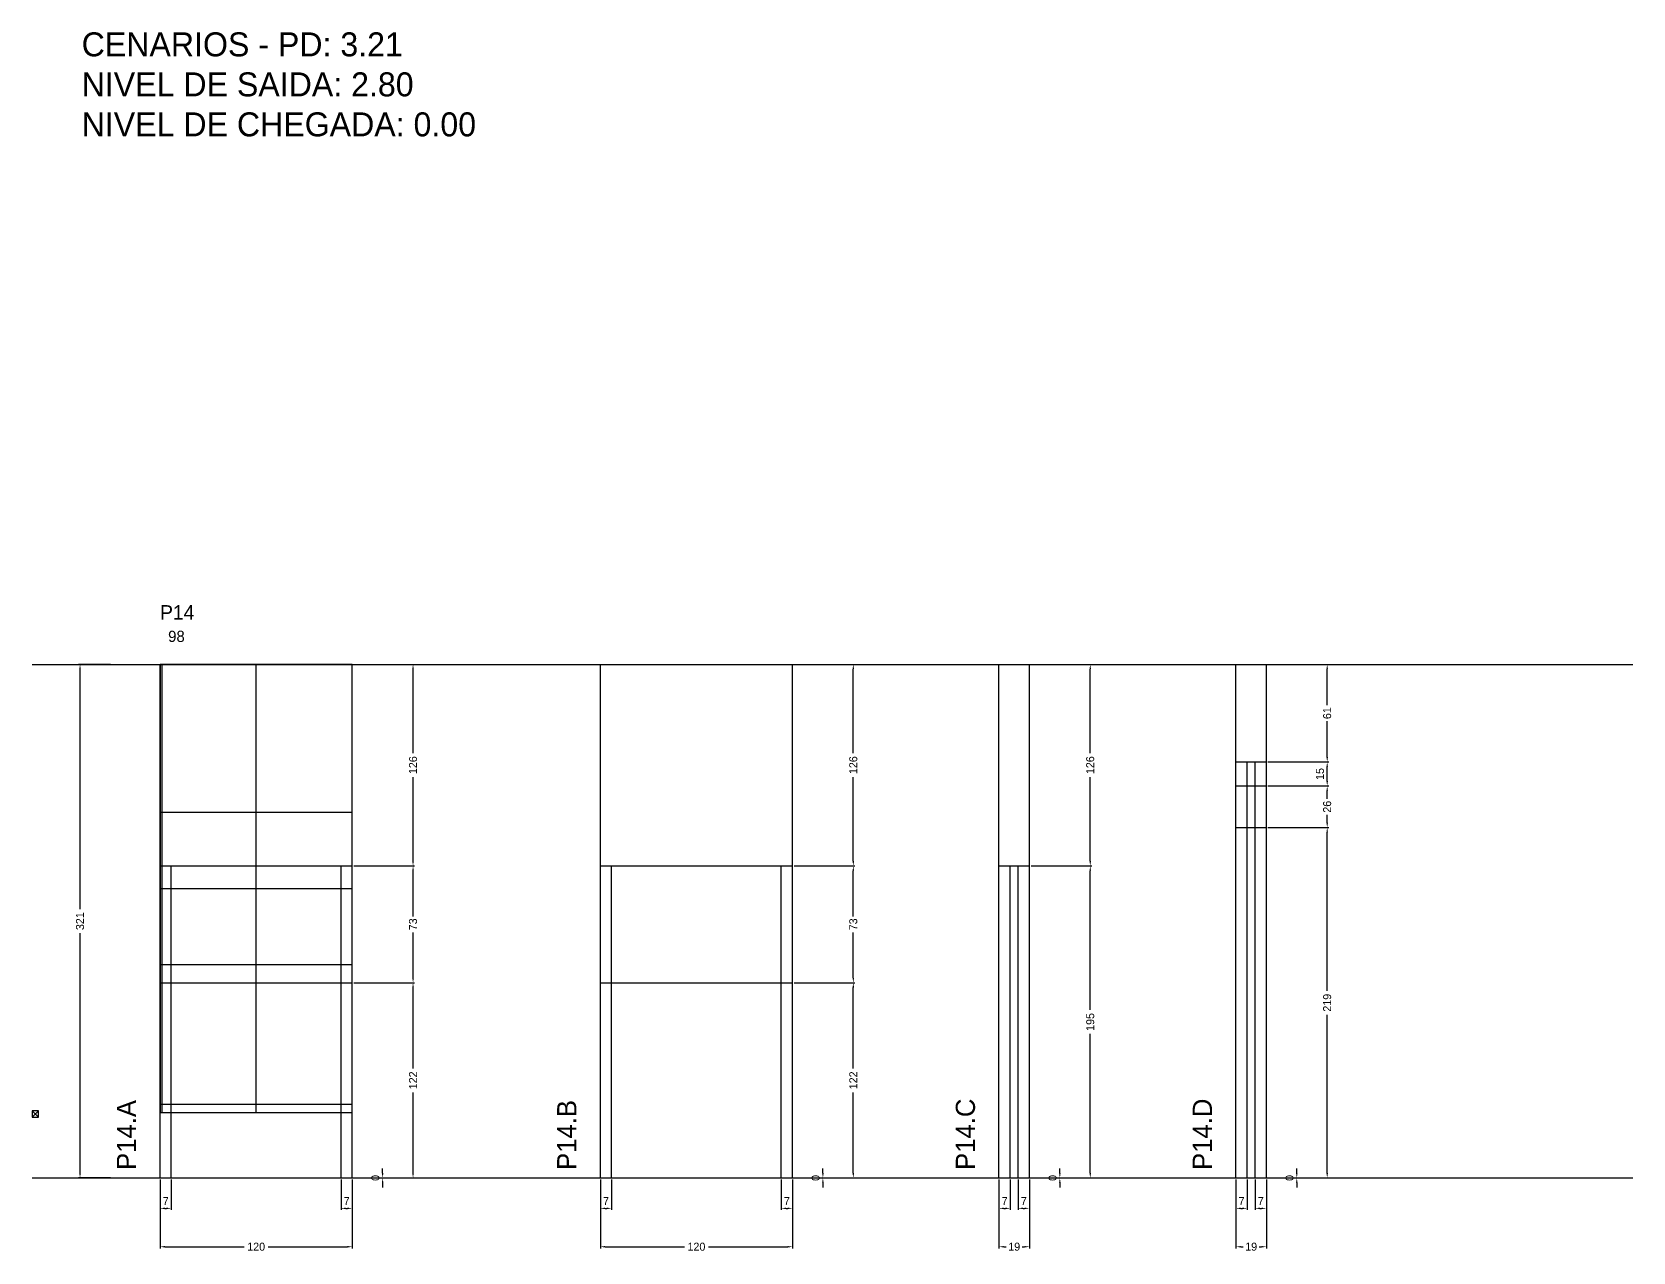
# Model space of a CAD drawing. Header units: centimetres. Extents: x -8500 to 4335, y -467 to 295.
# Drawn here: x -7000 to -6000, y -467 to 295 of the extents above; entities that cross this region are included whole.
import ezdxf

# ---------------------------------------------------------------- set-up
doc = ezdxf.new("R2010")
doc.units = ezdxf.units.CM
doc.linetypes.add('DASHED', pattern=[2, -2])
for name, color, linetype in [('CHAPA', 140, 'Continuous'), ('COTA', 241, 'Continuous'), ('Madeira', 30, 'Continuous'), ('MEIO_PONT', 160, 'Continuous'), ('NOMENCLATURA', 7, 'Continuous'), ('Nível', 160, 'Continuous'), ('Painéis', 200, 'Continuous'), ('Perfil Metálico', 150, 'Continuous'), ('SARR_2.2x7', 40, 'Continuous'), ('SARRAFO DE PRESSAO', 200, 'Continuous'), ('texto', 7, 'Continuous'), ('TEXTO_GERAL', 7, 'Continuous')]:
    doc.layers.add(name, color=color, linetype=linetype)
doc.dimstyles.new('PAINEL-NOVA', dxfattribs={"dimtxt": 5, "dimasz": 3, "dimexe": 1, "dimexo": 1, "dimgap": 1, "dimtad": 1, "dimcen": 2.5, "dimazin": 3, "dimtfac": 1, "dimtmove": 0, "dimatfit": 3})

# ---------------------------------------------------------------- blocks, each defined once
blk = doc.blocks.new('_CLOSEDFILLED')
at = {"color": 0, "linetype": 'BYBLOCK'}
blk.add_solid([(-1, 0.16), (0, 0), (-1, -0.16)], dxfattribs=at)
blk = doc.blocks.new('*D1')
for p, q in [((-6951, -100), (-6971, -100)), ((-6970, -253), (-6970, -103)), ((-6970, -418), (-6970, -268)), ((-6951, -421), (-6971, -421))]:
    blk.add_line(p, q)
at = {"layer": 'Defpoints'}
for p in [(-6950, -100), (-6970, -421), (-6950, -421)]:
    blk.add_point(p, dxfattribs=at)
at = {"layer": 'COTA', "xscale": 3, "yscale": 3}
for p, rotation in [((-6970, -100), 90), ((-6970, -421), 270)]:
    blk.add_blockref('_CLOSEDFILLED', p, dxfattribs=dict(at, rotation=rotation))
at = {"layer": 'COTA', "insert": (-6970, -260.5), "char_height": 5, "attachment_point": 5, "rotation": 90}
blk.add_mtext('321', dxfattribs=at)
blk = doc.blocks.new('MULDURA')
at = {"layer": 'Paineis'}
for p, q in [((0, 0), (4, 4)), ((4, 0), (0, 4))]:
    blk.add_line(p, q, dxfattribs=at)
blk.add_lwpolyline([(0, 0), (4, 0), (4, 4), (0, 4)], close=True, dxfattribs=at)
blk = doc.blocks.new('*D3')
at = {"color": 4}
for p, q in [((-6799, -299), (-6761, -299)), ((-6762, -352.5), (-6762, -302)), ((-6762, -418), (-6762, -367.5)), ((-6799, -421), (-6761, -421))]:
    blk.add_line(p, q, dxfattribs=at)
at = {"layer": 'Defpoints'}
for p in [(-6800, -299), (-6800, -421), (-6762, -421)]:
    blk.add_point(p, dxfattribs=at)
at = {"layer": 'COTA', "color": 4, "xscale": 3, "yscale": 3}
for p, rotation in [((-6762, -299), 90), ((-6762, -421), 270)]:
    blk.add_blockref('_CLOSEDFILLED', p, dxfattribs=dict(at, rotation=rotation))
at = {"layer": 'COTA', "color": 4, "insert": (-6762, -360), "char_height": 5, "attachment_point": 5, "rotation": 90}
blk.add_mtext('122', dxfattribs=at)
blk = doc.blocks.new('*D4')
at = {"color": 4}
for p, q in [((-6799, -226), (-6761, -226)), ((-6762, -257.5), (-6762, -229)), ((-6762, -296), (-6762, -267.5)), ((-6799, -299), (-6761, -299))]:
    blk.add_line(p, q, dxfattribs=at)
at = {"layer": 'Defpoints'}
for p in [(-6800, -226), (-6800, -299), (-6762, -299)]:
    blk.add_point(p, dxfattribs=at)
at = {"layer": 'COTA', "color": 4, "xscale": 3, "yscale": 3}
for p, rotation in [((-6762, -226), 90), ((-6762, -299), 270)]:
    blk.add_blockref('_CLOSEDFILLED', p, dxfattribs=dict(at, rotation=rotation))
at = {"layer": 'COTA', "color": 4, "insert": (-6762, -262.5), "char_height": 5, "attachment_point": 5, "rotation": 90}
blk.add_mtext('73', dxfattribs=at)
blk = doc.blocks.new('*D5')
at = {"color": 4}
for p, q in [((-6799, -100), (-6761, -100)), ((-6762, -155.5), (-6762, -103)), ((-6762, -223), (-6762, -170.5)), ((-6799, -226), (-6761, -226))]:
    blk.add_line(p, q, dxfattribs=at)
at = {"layer": 'Defpoints'}
for p in [(-6800, -100), (-6800, -226), (-6762, -226)]:
    blk.add_point(p, dxfattribs=at)
at = {"layer": 'COTA', "color": 4, "xscale": 3, "yscale": 3}
for p, rotation in [((-6762, -100), 90), ((-6762, -226), 270)]:
    blk.add_blockref('_CLOSEDFILLED', p, dxfattribs=dict(at, rotation=rotation))
at = {"layer": 'COTA', "color": 4, "insert": (-6762, -163), "char_height": 5, "attachment_point": 5, "rotation": 90}
blk.add_mtext('126', dxfattribs=at)
blk = doc.blocks.new('*D6')
at = {"color": 4}
for p, q in [((-6920, -422), (-6920, -441)), ((-6913, -422), (-6913, -441)), ((-6917, -440), (-6916, -440))]:
    blk.add_line(p, q, dxfattribs=at)
at = {"layer": 'Defpoints'}
for p in [(-6920, -421), (-6913, -421), (-6920, -440)]:
    blk.add_point(p, dxfattribs=at)
at = {"layer": 'COTA', "color": 4, "xscale": 3, "yscale": 3, "rotation": 180}
blk.add_blockref('_CLOSEDFILLED', (-6920, -440), dxfattribs=at)
at = {"layer": 'COTA', "color": 4, "xscale": 3, "yscale": 3}
blk.add_blockref('_CLOSEDFILLED', (-6913, -440), dxfattribs=at)
at = {"layer": 'COTA', "color": 4, "insert": (-6916.5, -435.5), "char_height": 5, "attachment_point": 5}
blk.add_mtext('7', dxfattribs=at)
blk = doc.blocks.new('*D7')
at = {"color": 4}
for p, q in [((-6807, -422), (-6807, -441)), ((-6800, -422), (-6800, -441)), ((-6804, -440), (-6803, -440))]:
    blk.add_line(p, q, dxfattribs=at)
at = {"layer": 'Defpoints'}
for p in [(-6807, -421), (-6800, -421), (-6807, -440)]:
    blk.add_point(p, dxfattribs=at)
at = {"layer": 'COTA', "color": 4, "xscale": 3, "yscale": 3, "rotation": 180}
blk.add_blockref('_CLOSEDFILLED', (-6807, -440), dxfattribs=at)
at = {"layer": 'COTA', "color": 4, "xscale": 3, "yscale": 3}
blk.add_blockref('_CLOSEDFILLED', (-6800, -440), dxfattribs=at)
at = {"layer": 'COTA', "color": 4, "insert": (-6803.5, -435.5), "char_height": 5, "attachment_point": 5}
blk.add_mtext('7', dxfattribs=at)
blk = doc.blocks.new('*D8')
at = {"color": 4}
for p, q in [((-6920, -422), (-6920, -465)), ((-6800, -422), (-6800, -465)), ((-6917, -464), (-6867.5, -464)), ((-6852.5, -464), (-6803, -464))]:
    blk.add_line(p, q, dxfattribs=at)
at = {"layer": 'Defpoints'}
for p in [(-6920, -421), (-6800, -421), (-6920, -464)]:
    blk.add_point(p, dxfattribs=at)
at = {"layer": 'COTA', "color": 4, "xscale": 3, "yscale": 3, "rotation": 180}
blk.add_blockref('_CLOSEDFILLED', (-6920, -464), dxfattribs=at)
at = {"layer": 'COTA', "color": 4, "xscale": 3, "yscale": 3}
blk.add_blockref('_CLOSEDFILLED', (-6800, -464), dxfattribs=at)
at = {"layer": 'COTA', "color": 4, "insert": (-6860, -464), "char_height": 5, "attachment_point": 5}
blk.add_mtext('120', dxfattribs=at)
blk = doc.blocks.new('*D10')
at = {"color": 4}
for p, q in [((-6524, -299), (-6486, -299)), ((-6487, -352.5), (-6487, -302)), ((-6487, -418), (-6487, -367.5)), ((-6524, -421), (-6486, -421))]:
    blk.add_line(p, q, dxfattribs=at)
at = {"layer": 'Defpoints'}
for p in [(-6525, -299), (-6525, -421), (-6487, -421)]:
    blk.add_point(p, dxfattribs=at)
at = {"layer": 'COTA', "color": 4, "xscale": 3, "yscale": 3}
for p, rotation in [((-6487, -299), 90), ((-6487, -421), 270)]:
    blk.add_blockref('_CLOSEDFILLED', p, dxfattribs=dict(at, rotation=rotation))
at = {"layer": 'COTA', "color": 4, "insert": (-6487, -360), "char_height": 5, "attachment_point": 5, "rotation": 90}
blk.add_mtext('122', dxfattribs=at)
blk = doc.blocks.new('*D11')
at = {"color": 4}
for p, q in [((-6524, -226), (-6486, -226)), ((-6487, -257.5), (-6487, -229)), ((-6487, -296), (-6487, -267.5)), ((-6524, -299), (-6486, -299))]:
    blk.add_line(p, q, dxfattribs=at)
at = {"layer": 'Defpoints'}
for p in [(-6525, -226), (-6525, -299), (-6487, -299)]:
    blk.add_point(p, dxfattribs=at)
at = {"layer": 'COTA', "color": 4, "xscale": 3, "yscale": 3}
for p, rotation in [((-6487, -226), 90), ((-6487, -299), 270)]:
    blk.add_blockref('_CLOSEDFILLED', p, dxfattribs=dict(at, rotation=rotation))
at = {"layer": 'COTA', "color": 4, "insert": (-6487, -262.5), "char_height": 5, "attachment_point": 5, "rotation": 90}
blk.add_mtext('73', dxfattribs=at)
blk = doc.blocks.new('*D12')
at = {"color": 4}
for p, q in [((-6524, -100), (-6486, -100)), ((-6487, -155.5), (-6487, -103)), ((-6487, -223), (-6487, -170.5)), ((-6524, -226), (-6486, -226))]:
    blk.add_line(p, q, dxfattribs=at)
at = {"layer": 'Defpoints'}
for p in [(-6525, -100), (-6525, -226), (-6487, -226)]:
    blk.add_point(p, dxfattribs=at)
at = {"layer": 'COTA', "color": 4, "xscale": 3, "yscale": 3}
for p, rotation in [((-6487, -100), 90), ((-6487, -226), 270)]:
    blk.add_blockref('_CLOSEDFILLED', p, dxfattribs=dict(at, rotation=rotation))
at = {"layer": 'COTA', "color": 4, "insert": (-6487, -163), "char_height": 5, "attachment_point": 5, "rotation": 90}
blk.add_mtext('126', dxfattribs=at)
blk = doc.blocks.new('*D13')
at = {"color": 4}
for p, q in [((-6645, -422), (-6645, -441)), ((-6638, -422), (-6638, -441)), ((-6642, -440), (-6641, -440))]:
    blk.add_line(p, q, dxfattribs=at)
at = {"layer": 'Defpoints'}
for p in [(-6645, -421), (-6638, -421), (-6645, -440)]:
    blk.add_point(p, dxfattribs=at)
at = {"layer": 'COTA', "color": 4, "xscale": 3, "yscale": 3, "rotation": 180}
blk.add_blockref('_CLOSEDFILLED', (-6645, -440), dxfattribs=at)
at = {"layer": 'COTA', "color": 4, "xscale": 3, "yscale": 3}
blk.add_blockref('_CLOSEDFILLED', (-6638, -440), dxfattribs=at)
at = {"layer": 'COTA', "color": 4, "insert": (-6641.5, -435.5), "char_height": 5, "attachment_point": 5}
blk.add_mtext('7', dxfattribs=at)
blk = doc.blocks.new('*D14')
at = {"color": 4}
for p, q in [((-6532, -422), (-6532, -441)), ((-6525, -422), (-6525, -441)), ((-6529, -440), (-6528, -440))]:
    blk.add_line(p, q, dxfattribs=at)
at = {"layer": 'Defpoints'}
for p in [(-6532, -421), (-6525, -421), (-6532, -440)]:
    blk.add_point(p, dxfattribs=at)
at = {"layer": 'COTA', "color": 4, "xscale": 3, "yscale": 3, "rotation": 180}
blk.add_blockref('_CLOSEDFILLED', (-6532, -440), dxfattribs=at)
at = {"layer": 'COTA', "color": 4, "xscale": 3, "yscale": 3}
blk.add_blockref('_CLOSEDFILLED', (-6525, -440), dxfattribs=at)
at = {"layer": 'COTA', "color": 4, "insert": (-6528.5, -435.5), "char_height": 5, "attachment_point": 5}
blk.add_mtext('7', dxfattribs=at)
blk = doc.blocks.new('*D15')
at = {"color": 4}
for p, q in [((-6645, -422), (-6645, -465)), ((-6525, -422), (-6525, -465)), ((-6642, -464), (-6592.5, -464)), ((-6577.5, -464), (-6528, -464))]:
    blk.add_line(p, q, dxfattribs=at)
at = {"layer": 'Defpoints'}
for p in [(-6645, -421), (-6525, -421), (-6645, -464)]:
    blk.add_point(p, dxfattribs=at)
at = {"layer": 'COTA', "color": 4, "xscale": 3, "yscale": 3, "rotation": 180}
blk.add_blockref('_CLOSEDFILLED', (-6645, -464), dxfattribs=at)
at = {"layer": 'COTA', "color": 4, "xscale": 3, "yscale": 3}
blk.add_blockref('_CLOSEDFILLED', (-6525, -464), dxfattribs=at)
at = {"layer": 'COTA', "color": 4, "insert": (-6585, -464), "char_height": 5, "attachment_point": 5}
blk.add_mtext('120', dxfattribs=at)
blk = doc.blocks.new('*D17')
at = {"color": 4}
for p, q in [((-6376, -226), (-6338, -226)), ((-6339, -316), (-6339, -229)), ((-6339, -418), (-6339, -331)), ((-6376, -421), (-6338, -421))]:
    blk.add_line(p, q, dxfattribs=at)
at = {"layer": 'Defpoints'}
for p in [(-6377, -226), (-6377, -421), (-6339, -421)]:
    blk.add_point(p, dxfattribs=at)
at = {"layer": 'COTA', "color": 4, "xscale": 3, "yscale": 3}
for p, rotation in [((-6339, -226), 90), ((-6339, -421), 270)]:
    blk.add_blockref('_CLOSEDFILLED', p, dxfattribs=dict(at, rotation=rotation))
at = {"layer": 'COTA', "color": 4, "insert": (-6339, -323.5), "char_height": 5, "attachment_point": 5, "rotation": 90}
blk.add_mtext('195', dxfattribs=at)
blk = doc.blocks.new('*D18')
at = {"color": 4}
for p, q in [((-6376, -100), (-6338, -100)), ((-6339, -155.5), (-6339, -103)), ((-6339, -223), (-6339, -170.5)), ((-6376, -226), (-6338, -226))]:
    blk.add_line(p, q, dxfattribs=at)
at = {"layer": 'Defpoints'}
for p in [(-6377, -100), (-6377, -226), (-6339, -226)]:
    blk.add_point(p, dxfattribs=at)
at = {"layer": 'COTA', "color": 4, "xscale": 3, "yscale": 3}
for p, rotation in [((-6339, -100), 90), ((-6339, -226), 270)]:
    blk.add_blockref('_CLOSEDFILLED', p, dxfattribs=dict(at, rotation=rotation))
at = {"layer": 'COTA', "color": 4, "insert": (-6339, -163), "char_height": 5, "attachment_point": 5, "rotation": 90}
blk.add_mtext('126', dxfattribs=at)
blk = doc.blocks.new('*D19')
at = {"color": 4}
for p, q in [((-6396, -422), (-6396, -441)), ((-6389, -422), (-6389, -441)), ((-6393, -440), (-6392, -440))]:
    blk.add_line(p, q, dxfattribs=at)
at = {"layer": 'Defpoints'}
for p in [(-6396, -421), (-6389, -421), (-6396, -440)]:
    blk.add_point(p, dxfattribs=at)
at = {"layer": 'COTA', "color": 4, "xscale": 3, "yscale": 3, "rotation": 180}
blk.add_blockref('_CLOSEDFILLED', (-6396, -440), dxfattribs=at)
at = {"layer": 'COTA', "color": 4, "xscale": 3, "yscale": 3}
blk.add_blockref('_CLOSEDFILLED', (-6389, -440), dxfattribs=at)
at = {"layer": 'COTA', "color": 4, "insert": (-6392.5, -435.5), "char_height": 5, "attachment_point": 5}
blk.add_mtext('7', dxfattribs=at)
blk = doc.blocks.new('*D20')
at = {"color": 4}
for p, q in [((-6384, -422), (-6384, -441)), ((-6377, -422), (-6377, -441)), ((-6381, -440), (-6380, -440))]:
    blk.add_line(p, q, dxfattribs=at)
at = {"layer": 'Defpoints'}
for p in [(-6384, -421), (-6377, -421), (-6384, -440)]:
    blk.add_point(p, dxfattribs=at)
at = {"layer": 'COTA', "color": 4, "xscale": 3, "yscale": 3, "rotation": 180}
blk.add_blockref('_CLOSEDFILLED', (-6384, -440), dxfattribs=at)
at = {"layer": 'COTA', "color": 4, "xscale": 3, "yscale": 3}
blk.add_blockref('_CLOSEDFILLED', (-6377, -440), dxfattribs=at)
at = {"layer": 'COTA', "color": 4, "insert": (-6380.5, -435.5), "char_height": 5, "attachment_point": 5}
blk.add_mtext('7', dxfattribs=at)
blk = doc.blocks.new('*D21')
at = {"color": 4}
for p, q in [((-6396, -422), (-6396, -465)), ((-6377, -422), (-6377, -465)), ((-6393, -464), (-6391.5, -464)), ((-6381.5, -464), (-6380, -464))]:
    blk.add_line(p, q, dxfattribs=at)
at = {"layer": 'Defpoints'}
for p in [(-6396, -421), (-6377, -421), (-6396, -464)]:
    blk.add_point(p, dxfattribs=at)
at = {"layer": 'COTA', "color": 4, "xscale": 3, "yscale": 3, "rotation": 180}
blk.add_blockref('_CLOSEDFILLED', (-6396, -464), dxfattribs=at)
at = {"layer": 'COTA', "color": 4, "xscale": 3, "yscale": 3}
blk.add_blockref('_CLOSEDFILLED', (-6377, -464), dxfattribs=at)
at = {"layer": 'COTA', "color": 4, "insert": (-6386.5, -464), "char_height": 5, "attachment_point": 5}
blk.add_mtext('19', dxfattribs=at)
blk = doc.blocks.new('*D23')
at = {"color": 4}
for p, q in [((-6228, -202), (-6190, -202)), ((-6191, -304), (-6191, -205)), ((-6191, -418), (-6191, -319)), ((-6228, -421), (-6190, -421))]:
    blk.add_line(p, q, dxfattribs=at)
at = {"layer": 'Defpoints'}
for p in [(-6229, -202), (-6229, -421), (-6191, -421)]:
    blk.add_point(p, dxfattribs=at)
at = {"layer": 'COTA', "color": 4, "xscale": 3, "yscale": 3}
for p, rotation in [((-6191, -202), 90), ((-6191, -421), 270)]:
    blk.add_blockref('_CLOSEDFILLED', p, dxfattribs=dict(at, rotation=rotation))
at = {"layer": 'COTA', "color": 4, "insert": (-6191, -311.5), "char_height": 5, "attachment_point": 5, "rotation": 90}
blk.add_mtext('219', dxfattribs=at)
blk = doc.blocks.new('*D24')
at = {"color": 4}
for p, q in [((-6228, -176), (-6190, -176)), ((-6191, -184), (-6191, -179)), ((-6191, -199), (-6191, -194)), ((-6228, -202), (-6190, -202))]:
    blk.add_line(p, q, dxfattribs=at)
at = {"layer": 'Defpoints'}
for p in [(-6229, -176), (-6229, -202), (-6191, -202)]:
    blk.add_point(p, dxfattribs=at)
at = {"layer": 'COTA', "color": 4, "xscale": 3, "yscale": 3}
for p, rotation in [((-6191, -176), 90), ((-6191, -202), 270)]:
    blk.add_blockref('_CLOSEDFILLED', p, dxfattribs=dict(at, rotation=rotation))
at = {"layer": 'COTA', "color": 4, "insert": (-6191, -189), "char_height": 5, "attachment_point": 5, "rotation": 90}
blk.add_mtext('26', dxfattribs=at)
blk = doc.blocks.new('*D25')
at = {"color": 4}
for p, q in [((-6228, -161), (-6190, -161)), ((-6191, -173), (-6191, -164)), ((-6228, -176), (-6190, -176))]:
    blk.add_line(p, q, dxfattribs=at)
at = {"layer": 'Defpoints'}
for p in [(-6229, -161), (-6229, -176), (-6191, -176)]:
    blk.add_point(p, dxfattribs=at)
at = {"layer": 'COTA', "color": 4, "xscale": 3, "yscale": 3}
for p, rotation in [((-6191, -161), 90), ((-6191, -176), 270)]:
    blk.add_blockref('_CLOSEDFILLED', p, dxfattribs=dict(at, rotation=rotation))
at = {"layer": 'COTA', "color": 4, "insert": (-6195.5, -168.5), "char_height": 5, "attachment_point": 5, "rotation": 90}
blk.add_mtext('15', dxfattribs=at)
blk = doc.blocks.new('*D26')
at = {"color": 4}
for p, q in [((-6228, -100), (-6190, -100)), ((-6191, -125.5), (-6191, -103)), ((-6191, -158), (-6191, -135.5)), ((-6228, -161), (-6190, -161))]:
    blk.add_line(p, q, dxfattribs=at)
at = {"layer": 'Defpoints'}
for p in [(-6229, -100), (-6229, -161), (-6191, -161)]:
    blk.add_point(p, dxfattribs=at)
at = {"layer": 'COTA', "color": 4, "xscale": 3, "yscale": 3}
for p, rotation in [((-6191, -100), 90), ((-6191, -161), 270)]:
    blk.add_blockref('_CLOSEDFILLED', p, dxfattribs=dict(at, rotation=rotation))
at = {"layer": 'COTA', "color": 4, "insert": (-6191, -130.5), "char_height": 5, "attachment_point": 5, "rotation": 90}
blk.add_mtext('61', dxfattribs=at)
blk = doc.blocks.new('*D27')
at = {"color": 4}
for p, q in [((-6248, -422), (-6248, -441)), ((-6241, -422), (-6241, -441)), ((-6245, -440), (-6244, -440))]:
    blk.add_line(p, q, dxfattribs=at)
at = {"layer": 'Defpoints'}
for p in [(-6248, -421), (-6241, -421), (-6248, -440)]:
    blk.add_point(p, dxfattribs=at)
at = {"layer": 'COTA', "color": 4, "xscale": 3, "yscale": 3, "rotation": 180}
blk.add_blockref('_CLOSEDFILLED', (-6248, -440), dxfattribs=at)
at = {"layer": 'COTA', "color": 4, "xscale": 3, "yscale": 3}
blk.add_blockref('_CLOSEDFILLED', (-6241, -440), dxfattribs=at)
at = {"layer": 'COTA', "color": 4, "insert": (-6244.5, -435.5), "char_height": 5, "attachment_point": 5}
blk.add_mtext('7', dxfattribs=at)
blk = doc.blocks.new('*D28')
at = {"color": 4}
for p, q in [((-6236, -422), (-6236, -441)), ((-6229, -422), (-6229, -441)), ((-6233, -440), (-6232, -440))]:
    blk.add_line(p, q, dxfattribs=at)
at = {"layer": 'Defpoints'}
for p in [(-6236, -421), (-6229, -421), (-6236, -440)]:
    blk.add_point(p, dxfattribs=at)
at = {"layer": 'COTA', "color": 4, "xscale": 3, "yscale": 3, "rotation": 180}
blk.add_blockref('_CLOSEDFILLED', (-6236, -440), dxfattribs=at)
at = {"layer": 'COTA', "color": 4, "xscale": 3, "yscale": 3}
blk.add_blockref('_CLOSEDFILLED', (-6229, -440), dxfattribs=at)
at = {"layer": 'COTA', "color": 4, "insert": (-6232.5, -435.5), "char_height": 5, "attachment_point": 5}
blk.add_mtext('7', dxfattribs=at)
blk = doc.blocks.new('*D29')
at = {"color": 4}
for p, q in [((-6248, -422), (-6248, -465)), ((-6229, -422), (-6229, -465)), ((-6245, -464), (-6243.5, -464)), ((-6233.5, -464), (-6232, -464))]:
    blk.add_line(p, q, dxfattribs=at)
at = {"layer": 'Defpoints'}
for p in [(-6248, -421), (-6229, -421), (-6248, -464)]:
    blk.add_point(p, dxfattribs=at)
at = {"layer": 'COTA', "color": 4, "xscale": 3, "yscale": 3, "rotation": 180}
blk.add_blockref('_CLOSEDFILLED', (-6248, -464), dxfattribs=at)
at = {"layer": 'COTA', "color": 4, "xscale": 3, "yscale": 3}
blk.add_blockref('_CLOSEDFILLED', (-6229, -464), dxfattribs=at)
at = {"layer": 'COTA', "color": 4, "insert": (-6238.5, -464), "char_height": 5, "attachment_point": 5}
blk.add_mtext('19', dxfattribs=at)

msp = doc.modelspace()

# ---------------------------------------------------------------- linework, layer by layer
at = {"layer": 'CHAPA'}
msp.add_lwpolyline([(-6920, -380), (-6918.8, -380), (-6918.8, -100), (-6920, -100)], close=True, dxfattribs=at)
at = {"layer": 'COTA'}
for p, q in [((-6920, -226), (-6920, -100)), ((-6920, -100), (-6800, -100)), ((-6800, -226), (-6800, -100)), ((-6645, -226), (-6645, -100)), ((-6645, -100), (-6525, -100)), ((-6525, -226), (-6525, -100)), ((-6396, -226), (-6396, -100)), ((-6396, -100), (-6377, -100)), ((-6377, -226), (-6377, -100)), ((-6248, -161), (-6248, -100)), ((-6248, -100), (-6229, -100)), ((-6229, -161), (-6229, -100))]:
    msp.add_line(p, q, dxfattribs=at)
at = {"layer": 'Madeira'}
for points in [[(-6920, -192.4), (-6800, -192.4)], [(-6920, -287.6), (-6800, -287.6)]]:
    msp.add_lwpolyline(points, dxfattribs=at)
at = {"layer": 'MEIO_PONT'}
msp.add_lwpolyline([(-6920, -240), (-6800, -240)], dxfattribs=at)
at = {"layer": 'Nível', "linetype": 'DASHED'}
for points in [[(-7000, -100), (-6000, -100)], [(-7000, -421), (-6000, -421)]]:
    msp.add_lwpolyline(points, dxfattribs=at)
at = {"layer": 'Painéis'}
for p, q in [((-6248, -161), (-6229, -161)), ((-6248, -421), (-6248, -161)), ((-6229, -421), (-6229, -161)), ((-6248, -176), (-6229, -176)), ((-6248, -202), (-6229, -202)), ((-6920, -226), (-6800, -226)), ((-6920, -421), (-6920, -226)), ((-6800, -421), (-6800, -226)), ((-6645, -226), (-6525, -226)), ((-6645, -421), (-6645, -226)), ((-6525, -421), (-6525, -226)), ((-6396, -226), (-6377, -226)), ((-6396, -421), (-6396, -226)), ((-6377, -421), (-6377, -226)), ((-6920, -299), (-6800, -299)), ((-6645, -299), (-6525, -299)), ((-6920, -421), (-6800, -421)), ((-6645, -421), (-6525, -421)), ((-6396, -421), (-6377, -421)), ((-6248, -421), (-6229, -421))]:
    msp.add_line(p, q, dxfattribs=at)
msp.add_lwpolyline([(-6920, -380), (-6800, -380), (-6800, -100), (-6920, -100)], close=True, dxfattribs=at)
at = {"layer": 'Perfil Metálico'}
msp.add_line((-6860, -380), (-6860, -100), dxfattribs=at)
at = {"layer": 'SARR_2.2x7'}
for points in [[(-6241, -421), (-6241, -161)], [(-6236, -421), (-6236, -161)], [(-6913, -299), (-6913, -226)], [(-6807, -299), (-6807, -226)], [(-6638, -299), (-6638, -226)], [(-6532, -299), (-6532, -226)], [(-6389, -421), (-6389, -226)], [(-6384, -421), (-6384, -226)], [(-6913, -421), (-6913, -299)], [(-6807, -421), (-6807, -299)], [(-6638, -421), (-6638, -299)], [(-6532, -421), (-6532, -299)]]:
    msp.add_lwpolyline(points, dxfattribs=at)
at = {"layer": 'SARRAFO DE PRESSAO'}
msp.add_lwpolyline([(-6920, -380), (-6800, -380), (-6800, -375), (-6920, -375)], close=True, dxfattribs=at)

# ---------------------------------------------------------------- block references
at = {"layer": 'COTA'}
msp.add_blockref('MULDURA', (-7000, -383), dxfattribs=at)

# ---------------------------------------------------------------- texts
at = {"layer": 'NOMENCLATURA'}
for s, p in [('CENARIOS - PD: 3.21', (-6969, 280)), ('NIVEL DE SAIDA: 2.80', (-6969, 255)), ('NIVEL DE CHEGADA: 0.00', (-6969, 230))]:
    msp.add_text(s, height=15, dxfattribs=at).set_placement(p)
for s, p in [('P14.A', (-6935, -416)), ('P14.B', (-6660, -416)), ('P14.C', (-6411, -416)), ('P14.D', (-6263, -416))]:
    msp.add_text(s, height=12, rotation=90, dxfattribs=at).set_placement(p)
at = {"layer": 'texto'}
msp.add_text('98', height=7, dxfattribs=at).set_placement((-6915, -86))
at = {"layer": 'TEXTO_GERAL'}
msp.add_text('P14', height=9, dxfattribs=at).set_placement((-6920, -72))

# ---------------------------------------------------------------- dimensions: what is measured, and where the dimension line sits
at = {"layer": 'COTA'}
dim = msp.add_linear_dim(base=(-6970, -421), p1=(-6950, -421), p2=(-6950, -100), angle=90, dimstyle='PAINEL-NOVA', dxfattribs=at)
dim.commit()
dim.dimension.update_dxf_attribs({"geometry": '*D1', "text_midpoint": (-6970, -260.5)})
at = {"layer": 'COTA', "color": 4}
for base, p1, p2, picture, middle in [((-6762, -226), (-6800, -226), (-6800, -100), '*D5', (-6762, -163)), ((-6487, -226), (-6525, -226), (-6525, -100), '*D12', (-6487, -163)), ((-6339, -226), (-6377, -226), (-6377, -100), '*D18', (-6339, -163)), ((-6191, -161), (-6229, -161), (-6229, -100), '*D26', (-6191, -130.5)), ((-6191, -176), (-6229, -176), (-6229, -161), '*D25', (-6195.5, -168.5)), ((-6191, -202), (-6229, -202), (-6229, -176), '*D24', (-6191, -189)), ((-6191, -421), (-6229, -421), (-6229, -202), '*D23', (-6191, -311.5)), ((-6762, -299), (-6800, -299), (-6800, -226), '*D4', (-6762, -262.5)), ((-6487, -299), (-6525, -299), (-6525, -226), '*D11', (-6487, -262.5)), ((-6339, -421), (-6377, -421), (-6377, -226), '*D17', (-6339, -323.5)), ((-6762, -421), (-6800, -421), (-6800, -299), '*D3', (-6762, -360)), ((-6487, -421), (-6525, -421), (-6525, -299), '*D10', (-6487, -360))]:
    dim = msp.add_linear_dim(base=base, p1=p1, p2=p2, angle=90, dimstyle='PAINEL-NOVA', dxfattribs=at)
    dim.commit()
    dim.dimension.update_dxf_attribs({"geometry": picture, "text_midpoint": middle})
for base, p1, p2 in [((-6781, -421), (-6800, -421), (-6800, -421)), ((-6506, -421), (-6525, -421), (-6525, -421)), ((-6358, -421), (-6377, -421), (-6377, -421)), ((-6210, -421), (-6229, -421), (-6229, -421))]:
    msp.add_linear_dim(base=base, p1=p1, p2=p2, angle=90, dimstyle='PAINEL-NOVA', dxfattribs=at).render()
for base, p1, p2, picture, middle in [((-6920, -440), (-6920, -421), (-6913, -421), '*D6', (-6916.5, -435.5)), ((-6920, -464), (-6920, -421), (-6800, -421), '*D8', (-6860, -464)), ((-6807, -440), (-6807, -421), (-6800, -421), '*D7', (-6803.5, -435.5)), ((-6645, -440), (-6645, -421), (-6638, -421), '*D13', (-6641.5, -435.5)), ((-6645, -464), (-6645, -421), (-6525, -421), '*D15', (-6585, -464)), ((-6532, -440), (-6532, -421), (-6525, -421), '*D14', (-6528.5, -435.5)), ((-6396, -440), (-6396, -421), (-6389, -421), '*D19', (-6392.5, -435.5)), ((-6396, -464), (-6396, -421), (-6377, -421), '*D21', (-6386.5, -464)), ((-6384, -440), (-6384, -421), (-6377, -421), '*D20', (-6380.5, -435.5)), ((-6248, -440), (-6248, -421), (-6241, -421), '*D27', (-6244.5, -435.5)), ((-6248, -464), (-6248, -421), (-6229, -421), '*D29', (-6238.5, -464)), ((-6236, -440), (-6236, -421), (-6229, -421), '*D28', (-6232.5, -435.5))]:
    dim = msp.add_linear_dim(base=base, p1=p1, p2=p2, dimstyle='PAINEL-NOVA', dxfattribs=at)
    dim.commit()
    dim.dimension.update_dxf_attribs({"geometry": picture, "text_midpoint": middle})

doc.saveas('drawing.dxf')
